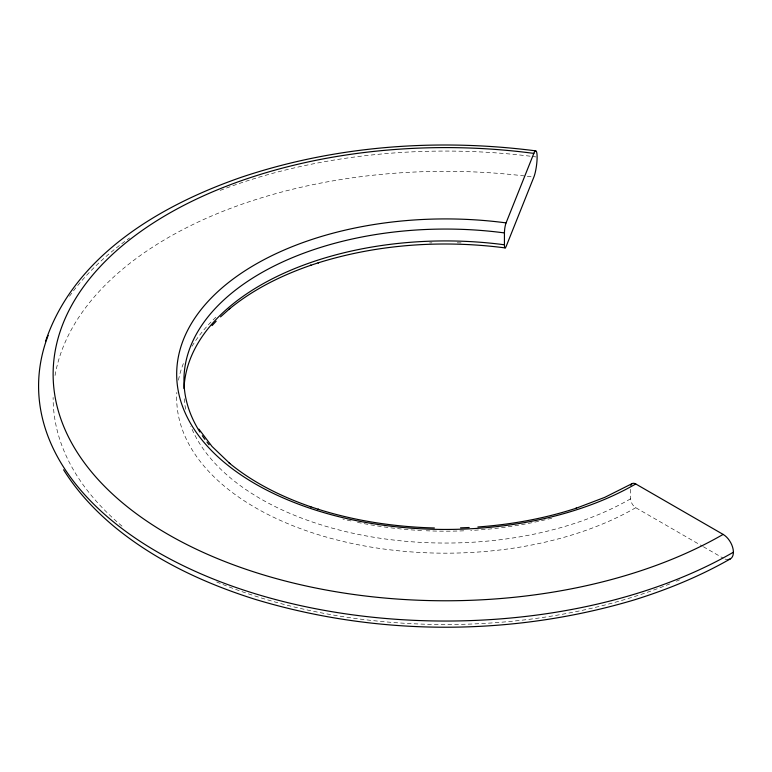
<?xml version="1.0" encoding="UTF-8"?>
<svg xmlns="http://www.w3.org/2000/svg" width="772" height="772" viewBox="0 0 772 772"><rect width="100%" height="100%" fill="white"/><g stroke="black" fill="none" stroke-linecap="round" stroke-linejoin="round"><path stroke-width="0.58" stroke-dasharray="3.86 2.9" d="M630.618 489.303L630.618 498.799A7.266 4.198 60 0 0 635.752 507.706L702.317 546.132M703.36 546.74L723.123 558.146M635.752 507.706A268.917 155.259 0 0 1 338.261 540.275A268.917 155.259 0 0 1 176.856 392.359M178.448 380.171A268.917 155.259 0 0 1 184.161 361.566M192.006 346.261A268.917 155.259 0 0 1 217.221 315.941M429.56 242.939A268.917 155.259 0 0 1 431.963 242.862M457.236 242.804A268.917 155.259 0 0 1 462.042 242.948M630.618 498.799A261.65 151.061 0 0 1 373.764 537.244A261.65 151.061 0 0 1 190.79 426.298M185.666 409.257A261.65 151.061 0 0 1 184.093 396.914M679.592 579.84A392.475 226.592 0 0 1 676.359 581.21M669.816 583.902A392.475 226.592 0 0 1 216.575 581.934M122.024 526.157A392.475 226.592 0 0 1 53.123 397.455M55.053 375.472A392.475 226.592 0 0 1 531.57 176.827M69.48 296.255A407.008 234.987 0 0 1 129.6 237.95M220.165 190.404A407.008 234.987 0 0 1 535.942 156.928M726.906 559.497A14.533 8.395 60 0 1 724.995 559.024M551.758 518.186A261.65 151.061 0 0 1 470.698 530.48M463.702 530.818A261.65 151.061 0 0 1 426.25 530.769M421.589 530.538A261.65 151.061 0 0 1 355.651 521.968M350.98 520.955A261.65 151.061 0 0 1 342.874 519.054"/><path stroke-width="1.16" d="M45.635 341.127C74.479 255.271 161.213 204.831 242.379 176.904L243.556 176.518C337.219 145.522 438.013 138.304 535.643 150.849M506.065 222.896L533.848 153.396A14.533 2.673 -82.4 0 1 537.119 157.083A14.533 2.673 -82.4 0 1 533.848 177.126L506.065 246.635A7.266 1.332 -82.4 0 1 504.434 244.792L504.434 232.922A7.266 1.332 -82.4 0 1 506.065 222.896A268.917 155.259 0 0 0 187.104 416.986A268.917 155.259 0 0 0 635.752 483.967L723.123 534.407A14.533 8.395 60 0 1 733.111 549.239A14.533 8.395 60 0 1 727.842 559.546M212.078 325.591L216.17 321.2M220.512 316.887L229.911 308.51M229.139 309.157C253.245 289.297 281.683 275.315 311.077 265.182L310.489 265.375L318.614 262.702L318.054 262.885C378.29 244.068 442.713 239.812 505.178 247.908M730.389 558.86C700.571 575.931 668.649 589.084 635.906 599.381L634.806 599.738C511.537 636.601 377.17 636.418 254.056 599.004L252.946 598.638C203.586 582.899 155.712 560.491 115.395 527.575L113.841 526.301C94.445 510.06 77.007 491.291 63.584 469.772M632.123 483.61L604.823 497.332L575.883 508.343L576.452 508.15C544.559 518.562 511.305 524.564 477.858 526.977M460.517 527.865L469.202 527.508M434.395 527.971C395.003 526.958 355.622 521.071 317.996 509.202L318.556 509.385L310.431 506.702M311.029 506.905C281.626 496.763 253.197 482.77 229.101 462.92L229.873 463.557L212.049 446.477L198.896 429.126M723.123 534.407A392.475 226.592 0 0 1 68.332 436.653A392.475 226.592 0 0 1 533.848 153.396M630.811 485.414A7.266 4.198 60 0 1 635.752 483.967M209.106 444.74A261.65 151.061 0 0 1 206.964 442.067M204.908 439.365A261.65 151.061 0 0 1 202.322 435.717M199.9 432.05A261.65 151.061 0 0 1 249.472 280.13A261.65 151.061 0 0 1 504.434 232.922M184.016 388.499A261.65 151.061 0 0 1 504.434 244.792M733.4 552.212A407.008 234.987 0 0 1 249.993 592.124A407.008 234.987 0 0 1 48.153 335.405"/></g></svg>
